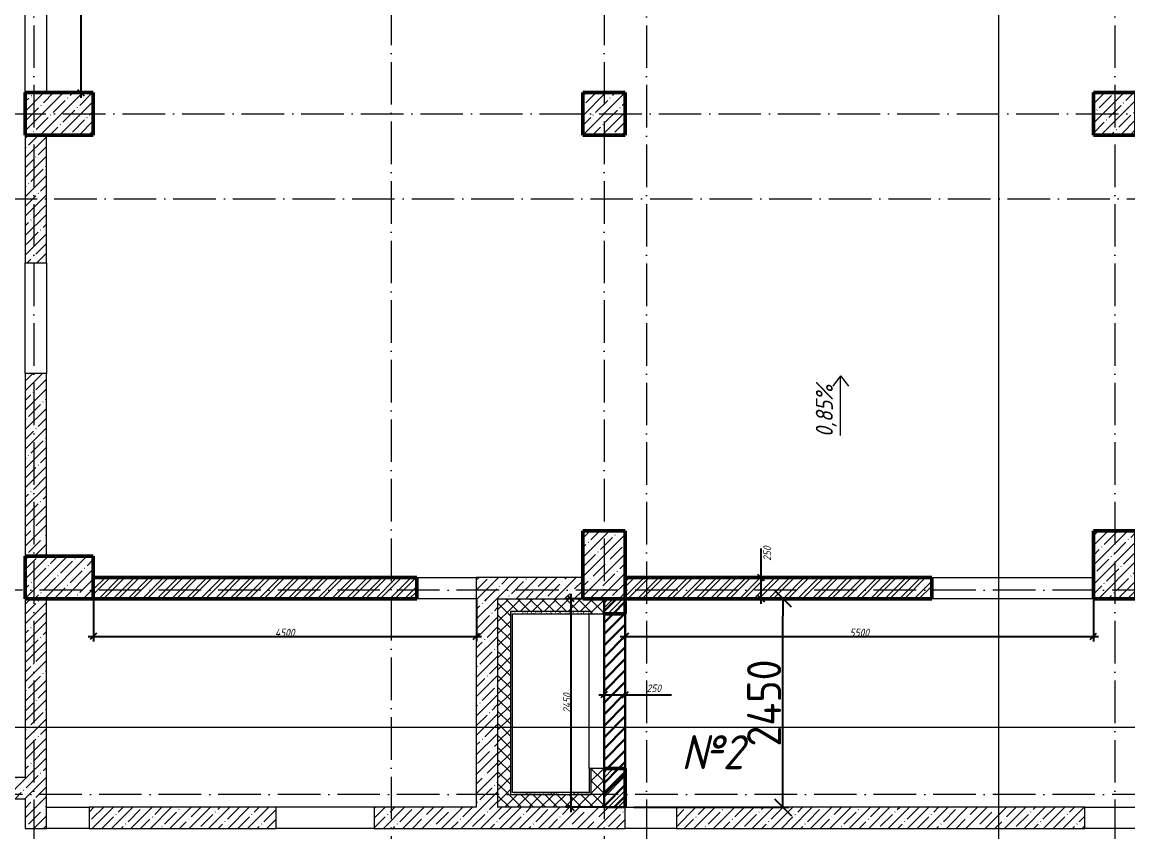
# Model space of a CAD drawing. Header units: millimetres. Extents: x -356862 to 418287, y 0 to 839748.
# Drawn here: x -300588 to -287596, y 526157 to 535676 of the extents above; entities that cross this region are included whole.
import ezdxf

# ---------------------------------------------------------------- set-up
doc = ezdxf.new("R2010")
doc.units = ezdxf.units.MM
doc.linetypes.add('50_200_ШТРИХ_1Т_ш5_п1_п1_', pattern=[700, 500, -100, 0, -100])
for name, color, linetype, lineweight in [('0) Кирпич подвал', 20, 'Continuous', 30), ('A-____-____-DIMS', 7, 'Continuous', 9), ('A-DOOR-____-OTLN', 7, 'Continuous', 9), ('A-WALL-____-MCUT-1', 7, 'Continuous', 9), ('A-WALL-____-MCUT-2', 7, 'Continuous', 50), ('A-WALL-____-MCUT-3', 7, 'Continuous', 9), ('A-WALL-____-OTLN', 7, 'Continuous', 9), ('A-WALL-____-PATT-1', 7, 'Continuous', 9), ('A-WALL-FNSH-MCUT-1', 7, 'Continuous', 9), ('G-____-____-DIMS', 7, 'Continuous', 9), ('G-____-____-TEXT', 7, 'Continuous', 9), ('S-COLS-____-MCUT', 7, 'Continuous', 50), ('S-COLS-____-OTLN', 7, 'Continuous', 9), ('S-GRID-____-OTLN-1', 7, '50_200_ШТРИХ_1Т_ш5_п1_п1_', 9)]:
    doc.layers.add(name, color=color, linetype=linetype, lineweight=lineweight)
for name, color, linetype, lineweight, true_color in [('A-DOOR-____-OTLN-1', 7, 'Continuous', 9, 0xffffff), ('A-WALL-____-OTLN-1', 7, 'Continuous', 9, 0x800000), ('A-WALL-____-PATT-2', 7, 'Continuous', 9, 0x787878), ('A-WALL-____-PATT-3', 9, 'Continuous', 9, 0x808080), ('G-____-____-SYMB-1', 9, 'Continuous', 9, 0x808080)]:
    doc.layers.add(name, color=color, linetype=linetype, lineweight=lineweight, true_color=true_color)
doc.styles.add('ISOCPEUR_I', font='isocpeui.ttf', dxfattribs={"width": 0.9, "height": 2.5})
doc.styles.add('ISOCPEUR_I_3', font='isocpeui.ttf', dxfattribs={"width": 0.85, "height": 2.2})
doc.styles.add('ISOCPEUR_I_7', font='isocpeui.ttf', dxfattribs={"width": 0.9, "height": 90})
doc.styles.add('СПДС', font='isocpeur.ttf', dxfattribs={"width": 0.9})
doc.dimstyles.new('ISO-1_8_0_9К_СРЕДНИЙ_Кладочные', dxfattribs={"dimscale": 304.8, "dimtxt": 89.638306, "dimasz": 0.246063, "dimexe": 0.19685, "dimexo": 0, "dimgap": 0, "dimtad": 1, "dimdec": 3, "dimrnd": 0.001, "dimdsep": 46, "dimtxsty": 'ISOCPEUR_I_7', "dimblk1": 'OBLIQUE', "dimblk2": 'OBLIQUE', "dimsah": 1, "dimcen": 0.09, "dimdle": 0.19685, "dimazin": 0, "dimtfac": 1, "dimtdec": 4, "dimtix": 1, "dimtmove": 2, "dimatfit": 3, "dimfxl": 1, "dimtvp": 1, "dimtolj": 1, "dimtzin": 0, "dimarcsym": 2})
doc.dimstyles.new('ISO-1_8_0_9К_СРЕДНИЙ_Кладочные_1', dxfattribs={"dimscale": 304.8, "dimtxt": 89.638306, "dimasz": 0.246063, "dimexe": 0.19685, "dimexo": 0, "dimgap": 0, "dimtad": 1, "dimdec": 3, "dimrnd": 0.001, "dimdsep": 46, "dimtxsty": 'ISOCPEUR_I_7', "dimblk1": 'OBLIQUE', "dimblk2": 'OBLIQUE', "dimsah": 1, "dimcen": 0.09, "dimdle": 0.19685, "dimazin": 0, "dimtfac": 1, "dimtdec": 4, "dimtix": 1, "dimtmove": 0, "dimatfit": 3, "dimfxl": 1, "dimtvp": 1, "dimtolj": 1, "dimtzin": 0, "dimarcsym": 2})
doc.dimstyles.new('Размера А3', dxfattribs={"dimtxt": 200, "dimasz": 100, "dimexe": 70, "dimexo": 100, "dimgap": 20, "dimtad": 1, "dimdec": 0, "dimrnd": 10, "dimzin": 0, "dimdsep": 46, "dimtxsty": 'СПДС', "dimblk": 'ARROWHEAD_6', "dimcen": 1, "dimclrd": 256, "dimclre": 256, "dimclrt": 256, "dimazin": 0, "dimtfac": 1, "dimtdec": 0, "dimtmove": 2, "dimatfit": 3, "dimfxl": 1, "dimtolj": 1, "dimtzin": 0, "dimarcsym": 0})
pattern_1 = [(45, (-350751.34, 459015.94), (-114.04925, 114.04925), []), (45, (-350637.3, 459015.94), (-114.04925, 114.04925), [201.612, -40.322, 3.353, -36.97])]
pattern_2 = [(0, (-350751.343, 459015.94), (81.28, 20.32), [3.353, -57.607, 3.353, -57.607, -325.12]), (0, (-350751.343, 459015.94), (81.28, 20.32), [-121.92, 3.353, -118.567, 3.353, -57.607, -142.24]), (0, (-350751.343, 459015.94), (81.28, 20.32), [-304.8, 3.353, -37.287, 3.353, -98.247]), (120, (-350720.863, 459026.1), (-58.237636, 60.230545), [3.353, -57.607, 3.353, -57.607, -325.12]), (120, (-350720.863, 459026.1), (-58.237636, 60.230545), [-121.92, 3.353, -118.567, 3.353, -57.607, -142.24]), (120, (-350720.863, 459026.1), (-58.237636, 60.230545), [-304.8, 3.353, -37.287, 3.353, -98.247]), (240, (-350710.703, 459066.74), (-23.042364, -80.550545), [3.353, -57.607, 3.353, -57.607, -325.12]), (240, (-350710.703, 459066.74), (-23.042364, -80.550545), [-121.92, 3.353, -118.567, 3.353, -57.607, -142.24]), (240, (-350710.703, 459066.74), (-23.042364, -80.550545), [-304.8, 3.353, -37.287, 3.353, -98.247])]
pattern_3 = [(45, (-350751.34, 459015.94), (-70.71068, 70.71068), []), (135, (-350751.34, 459015.94), (-70.71068, -70.71068), [])]
pattern_4 = [(45, (-350751.34, 459015.94), (-85.53659, 85.53659), []), (45, (-350694.32, 459015.94), (-85.53659, 85.53659), [])]

# ---------------------------------------------------------------- blocks, each defined once
blk = doc.blocks.new('BSC_Колонна _Прямоугольная - 500х800-V82-АР1_Кладочный план подвала в осях 1-64_Ю-ЯЯ')
at = {"layer": 'S-COLS-____-OTLN'}
h = blk.add_hatch(dxfattribs=at)
h.set_pattern_fill('FP_97', color=256, style=0, pattern_type=2)
h.set_pattern_definition([(315, (-75581.04, 50600), (114.04925, 114.04925), []), (315, (-75581.04, 50485.95), (114.04925, 114.04925), [201.613, -40.323, 3.353, -36.97])])
h.paths.add_polyline_path([(-250, 400), (-250, -400), (250, -400), (250, 400)], flags=0)
at = {"layer": 'S-COLS-____-MCUT'}
for p, q in [((250, 400), (-250, 400)), ((-250, 400), (-250, -400)), ((250, -400), (250, 400)), ((-250, -400), (250, -400))]:
    blk.add_line(p, q, dxfattribs=at)
blk = doc.blocks.new('BSC_Колонна _Прямоугольная - 500х800-V83-АР1_Кладочный план подвала в осях 1-64_Ю-ЯЯ')
at = {"layer": 'S-COLS-____-OTLN'}
h = blk.add_hatch(dxfattribs=at)
h.set_pattern_fill('FP_98', color=256, style=0, pattern_type=2)
h.set_pattern_definition([(315, (-70131.04, 50600), (114.04925, 114.04925), []), (315, (-70131.04, 50485.95), (114.04925, 114.04925), [201.613, -40.323, 3.353, -36.97])])
h.paths.add_polyline_path([(-250, 400), (-250, -400), (250, -400), (250, 400), (9, 400)], flags=0)
at = {"layer": 'S-COLS-____-MCUT'}
for p, q in [((250, 400), (-250, 400)), ((-250, 400), (-250, -400)), ((250, -400), (250, 400)), ((-250, -400), (250, -400))]:
    blk.add_line(p, q, dxfattribs=at)
blk = doc.blocks.new('BSC_Колонна _Прямоугольная - 500х800-V96-АР1_Кладочный план подвала в осях 1-64_Ю-ЯЯ')
at = {"layer": 'S-COLS-____-OTLN'}
h = blk.add_hatch(dxfattribs=at)
h.set_pattern_fill('FP_112', color=256, style=0, pattern_type=2)
h.set_pattern_definition([(225, (57000, 70281.04), (114.04925, -114.04925), []), (225, (56885.95, 70281.04), (114.04925, -114.04925), [201.613, -40.323, 3.353, -36.97])])
h.paths.add_polyline_path([(-250, 400), (-250, -400), (250, -400), (250, 400)], flags=0)
at = {"layer": 'S-COLS-____-MCUT'}
for p, q in [((250, 400), (-250, 400)), ((-250, 400), (-250, -400)), ((250, -400), (250, 400)), ((-250, -400), (250, -400))]:
    blk.add_line(p, q, dxfattribs=at)
blk = doc.blocks.new('BSC_Колонна _Прямоугольная - 500х800-V97-АР1_Кладочный план подвала в осях 1-64_Ю-ЯЯ')
at = {"layer": 'S-COLS-____-OTLN'}
h = blk.add_hatch(dxfattribs=at)
h.set_pattern_fill('FP_113', color=256, style=0, pattern_type=2)
h.set_pattern_definition([(225, (63000, 70281.04), (114.04925, -114.04925), []), (225, (62885.95, 70281.04), (114.04925, -114.04925), [201.613, -40.323, 3.353, -36.97])])
h.paths.add_polyline_path([(250, 400), (-250, 400), (-250, -400), (250, -400)], flags=0)
at = {"layer": 'S-COLS-____-MCUT'}
for p, q in [((250, 400), (-250, 400)), ((-250, 400), (-250, -400)), ((250, -400), (250, 400)), ((-250, -400), (250, -400))]:
    blk.add_line(p, q, dxfattribs=at)
blk = doc.blocks.new('BSC_Колонна _Прямоугольная - 500х500-V161-АР1_Кладочный план подвала в осях 1-64_Ю-ЯЯ')
at = {"layer": 'S-COLS-____-OTLN'}
h = blk.add_hatch(dxfattribs=at)
h.set_pattern_fill('FP_178', color=256, style=0, pattern_type=2)
h.set_pattern_definition([(45, (-63000, -75581.04), (-114.04925, 114.04925), []), (45, (-62885.95, -75581.04), (-114.04925, 114.04925), [201.613, -40.323, 3.353, -36.97])])
h.paths.add_polyline_path([(-250, -250), (250, -250), (250, 250), (-250, 250)], flags=0)
at = {"layer": 'S-COLS-____-MCUT'}
for p, q in [((250, 250), (-250, 250)), ((-250, 250), (-250, -250)), ((250, -250), (250, 250)), ((-250, -250), (250, -250))]:
    blk.add_line(p, q, dxfattribs=at)
blk = doc.blocks.new('BSC_Колонна _Прямоугольная - 500х500-V162-АР1_Кладочный план подвала в осях 1-64_Ю-ЯЯ')
at = {"layer": 'S-COLS-____-OTLN'}
h = blk.add_hatch(dxfattribs=at)
h.set_pattern_fill('FP_179', color=256, style=0, pattern_type=2)
h.set_pattern_definition([(45, (-57000, -75581.04), (-114.04925, 114.04925), []), (45, (-56885.95, -75581.04), (-114.04925, 114.04925), [201.613, -40.323, 3.353, -36.97])])
h.paths.add_polyline_path([(-250, -250), (250, -250), (250, 250), (-250, 250)], flags=0)
at = {"layer": 'S-COLS-____-MCUT'}
for p, q in [((250, 250), (-250, 250)), ((-250, 250), (-250, -250)), ((250, -250), (250, 250)), ((-250, -250), (250, -250))]:
    blk.add_line(p, q, dxfattribs=at)
blk = doc.blocks.new('Проем_Дверь_Прямоугольный - 1150х3130h_проемы без заполнения-26971284-АР1_Кладочный план подвала в осях 1-64_Ю-ЯЯ')
at = {"layer": 'A-DOOR-____-OTLN-1'}
for p, q in [((575, 125), (-575, 125)), ((575, -125), (-575, -125))]:
    blk.add_line(p, q, dxfattribs=at)
blk = doc.blocks.new('_Oblique')
at = {"color": 0, "linetype": 'ByBlock', "lineweight": -2}
blk.add_line((-0.5, -0.5), (0.5, 0.5), dxfattribs=at)
blk = doc.blocks.new('*D8323')
at = {"layer": 'A-____-____-DIMS', "color": 0, "lineweight": -2, "transparency": 16777216}
for p, q in [((-299751, 528897), (-299751, 528395)), ((-295251, 528897), (-295251, 528395)), ((-299811, 528455), (-295191, 528455))]:
    blk.add_line(p, q, dxfattribs=at)
at = {"layer": 'Defpoints', "color": 0, "transparency": 16777216}
for p in [(-299751, 528897), (-295251, 528897), (-295251, 528455)]:
    blk.add_point(p, dxfattribs=at)
at = {"layer": 'A-____-____-DIMS', "color": 0, "lineweight": -2, "transparency": 16777216, "xscale": 75, "yscale": 75, "zscale": 75, "rotation": 180}
blk.add_blockref('_Oblique', (-299751, 528455), dxfattribs=at)
at = {"layer": 'A-____-____-DIMS', "color": 0, "lineweight": -2, "transparency": 16777216, "xscale": 75, "yscale": 75, "zscale": 75}
blk.add_blockref('_Oblique', (-295251, 528455), dxfattribs=at)
at = {"layer": 'A-____-____-DIMS', "color": 0, "transparency": 16777216, "insert": (-297501, 528500), "char_height": 90, "width": 562.65, "attachment_point": 5, "style": 'ISOCPEUR_I_7'}
blk.add_mtext('\\A1;4500', dxfattribs=at)
blk = doc.blocks.new('*D8324')
at = {"layer": 'A-____-____-DIMS', "color": 0, "lineweight": -2, "transparency": 16777216}
for p, q in [((-293751, 528897), (-294201, 528897)), ((-294141, 528957), (-294141, 526387)), ((-293751, 526447), (-294201, 526447))]:
    blk.add_line(p, q, dxfattribs=at)
at = {"layer": 'Defpoints', "color": 0, "transparency": 16777216}
for p in [(-293751, 528897), (-294141, 526447), (-293751, 526447)]:
    blk.add_point(p, dxfattribs=at)
at = {"layer": 'A-____-____-DIMS', "color": 0, "lineweight": -2, "transparency": 16777216, "xscale": 75, "yscale": 75, "zscale": 75}
for p, rotation in [((-294141, 528897), 90), ((-294141, 526447), 270)]:
    blk.add_blockref('_Oblique', p, dxfattribs=dict(at, rotation=rotation))
at = {"layer": 'A-____-____-DIMS', "color": 0, "transparency": 16777216, "insert": (-294186, 527672), "char_height": 90, "width": 562.65, "attachment_point": 5, "rotation": 90, "style": 'ISOCPEUR_I_7'}
blk.add_mtext('\\A1;2450', dxfattribs=at)
blk = doc.blocks.new('*D8325')
at = {"layer": 'A-____-____-DIMS', "color": 0, "lineweight": -2, "transparency": 16777216}
for p, q in [((-293501, 528897), (-293501, 528395)), ((-288001, 528897), (-288001, 528395)), ((-293561, 528455), (-287941, 528455))]:
    blk.add_line(p, q, dxfattribs=at)
at = {"layer": 'Defpoints', "color": 0, "transparency": 16777216}
for p in [(-293501, 528897), (-288001, 528897), (-288001, 528455)]:
    blk.add_point(p, dxfattribs=at)
at = {"layer": 'A-____-____-DIMS', "color": 0, "lineweight": -2, "transparency": 16777216, "xscale": 75, "yscale": 75, "zscale": 75, "rotation": 180}
blk.add_blockref('_Oblique', (-293501, 528455), dxfattribs=at)
at = {"layer": 'A-____-____-DIMS', "color": 0, "lineweight": -2, "transparency": 16777216, "xscale": 75, "yscale": 75, "zscale": 75}
blk.add_blockref('_Oblique', (-288001, 528455), dxfattribs=at)
at = {"layer": 'A-____-____-DIMS', "color": 0, "transparency": 16777216, "insert": (-290751, 528500), "char_height": 90, "width": 546.1, "attachment_point": 5, "style": 'ISOCPEUR_I_7'}
blk.add_mtext('\\A1;5500', dxfattribs=at)
blk = doc.blocks.new('*D8333')
at = {"layer": 'A-____-____-DIMS', "color": 0, "lineweight": -2, "transparency": 16777216}
for p, q in [((-293811, 527770), (-293501, 527770)), ((-293751, 527761), (-293751, 527830)), ((-293501, 527761), (-293501, 527830)), ((-293501, 527770), (-292959, 527770))]:
    blk.add_line(p, q, dxfattribs=at)
at = {"layer": 'Defpoints', "color": 0, "transparency": 16777216}
for p in [(-293751, 527761), (-293501, 527770), (-293501, 527761)]:
    blk.add_point(p, dxfattribs=at)
at = {"layer": 'A-____-____-DIMS', "color": 0, "lineweight": -2, "transparency": 16777216, "xscale": 75, "yscale": 75, "zscale": 75, "rotation": 180}
blk.add_blockref('_Oblique', (-293751, 527770), dxfattribs=at)
at = {"layer": 'A-____-____-DIMS', "color": 0, "lineweight": -2, "transparency": 16777216, "xscale": 75, "yscale": 75, "zscale": 75}
blk.add_blockref('_Oblique', (-293501, 527770), dxfattribs=at)
at = {"layer": 'A-____-____-DIMS', "color": 0, "transparency": 16777216, "insert": (-293250, 527890), "char_height": 90, "width": 409.58, "attachment_point": 1, "line_spacing_factor": 1.149209, "style": 'ISOCPEUR_I_7'}
blk.add_mtext('\\A1;250', dxfattribs=at)
blk = doc.blocks.new('*D8334')
at = {"layer": 'A-____-____-DIMS', "color": 0, "lineweight": -2, "transparency": 16777216}
for p, q in [((-291905, 529147), (-291905, 529489)), ((-291809, 529147), (-291965, 529147)), ((-291905, 528837), (-291905, 529147)), ((-291809, 528897), (-291965, 528897))]:
    blk.add_line(p, q, dxfattribs=at)
at = {"layer": 'Defpoints', "color": 0, "transparency": 16777216}
for p in [(-291905, 529147), (-291809, 529147), (-291809, 528897)]:
    blk.add_point(p, dxfattribs=at)
at = {"layer": 'A-____-____-DIMS', "color": 0, "lineweight": -2, "transparency": 16777216, "xscale": 75, "yscale": 75, "zscale": 75}
for p, rotation in [((-291905, 529147), 90), ((-291905, 528897), 270)]:
    blk.add_blockref('_Oblique', p, dxfattribs=dict(at, rotation=rotation))
at = {"layer": 'A-____-____-DIMS', "color": 0, "transparency": 16777216, "insert": (-291879, 529344), "char_height": 90, "width": 409.58, "attachment_point": 1, "rotation": 90, "line_spacing_factor": 1.149209, "style": 'ISOCPEUR_I_7'}
blk.add_mtext('\\A1;250', dxfattribs=at)
blk = doc.blocks.new('*D8387')
at = {"layer": 'A-____-____-DIMS', "color": 0, "lineweight": -2, "transparency": 16777216}
for p, q in [((-299898, 540757), (-299898, 534787)), ((-300301, 540697), (-299838, 540697)), ((-299791, 534847), (-299958, 534847))]:
    blk.add_line(p, q, dxfattribs=at)
at = {"layer": 'Defpoints', "color": 0, "transparency": 16777216}
for p in [(-300301, 540697), (-299898, 534847), (-299791, 534847)]:
    blk.add_point(p, dxfattribs=at)
at = {"layer": 'A-____-____-DIMS', "color": 0, "lineweight": -2, "transparency": 16777216, "xscale": 75, "yscale": 75, "zscale": 75}
for p, rotation in [((-299898, 540697), 90), ((-299898, 534847), 270)]:
    blk.add_blockref('_Oblique', p, dxfattribs=dict(at, rotation=rotation))
at = {"layer": 'A-____-____-DIMS', "color": 0, "transparency": 16777216, "insert": (-299943, 537772), "char_height": 90, "width": 546.1, "attachment_point": 5, "rotation": 90, "style": 'ISOCPEUR_I_7'}
blk.add_mtext('\\A1;5850', dxfattribs=at)
blk = doc.blocks.new('ARROWHEAD_6')
at = {"color": 0, "linetype": 'Continuous'}
for p, q in [((0, 0), (-1, 0)), ((-0.5, -0.5), (0.5, 0.5))]:
    blk.add_line(p, q, dxfattribs=at)
blk = doc.blocks.new('*D8508')
at = {"lineweight": -2, "transparency": 16777216}
for p, q in [((-293401, 528897), (-291580, 528897)), ((-291650, 526647), (-291650, 528697)), ((-293401, 526447), (-291580, 526447))]:
    blk.add_line(p, q, dxfattribs=at)
at = {"layer": 'Defpoints', "color": 0, "transparency": 16777216}
for p in [(-293501, 528897), (-291650, 528897), (-293501, 526447)]:
    blk.add_point(p, dxfattribs=at)
at = {"lineweight": -2, "transparency": 16777216, "xscale": 200, "yscale": 200, "zscale": 200}
for p, rotation in [((-291650, 528897), 90), ((-291650, 526447), 270)]:
    blk.add_blockref('ARROWHEAD_6', p, dxfattribs=dict(at, rotation=rotation))
at = {"lineweight": 25, "transparency": 16777216, "insert": (-291870, 527672), "char_height": 400, "attachment_point": 5, "rotation": 90, "style": 'СПДС'}
blk.add_mtext('\\A1;2450', dxfattribs=at)

msp = doc.modelspace()

# ---------------------------------------------------------------- hatches: boundary and pattern name
at = {"layer": '0) Кирпич подвал', "lineweight": 30}
h = msp.add_hatch(dxfattribs=at)
h.set_pattern_fill('ANSI31', color=256, scale=30)
h.paths.add_polyline_path([(-293501.3432, 528896.983), (-293751.3432, 528896.983), (-293751.3432, 528721.983), (-293501.3432, 528721.983)])
h = msp.add_hatch(dxfattribs=at)
h.set_pattern_fill('ANSI31', color=256, scale=30)
h.paths.add_polyline_path([(-293501.3432, 528721.983), (-293751.3432, 528721.983), (-293751.3432, 526901.983), (-293501.3432, 526901.983)])
h = msp.add_hatch(dxfattribs=at)
h.set_pattern_fill('ANSI31', color=256, scale=30)
h.paths.add_polyline_path([(-293501.3432, 526901.983), (-293751.3432, 526901.983), (-293751.3432, 526446.983), (-293501.3432, 526446.983)])
at = {"layer": 'A-WALL-____-PATT-1'}
h = msp.add_hatch(dxfattribs=at)
h.set_pattern_fill('FP_1', color=256, style=0, pattern_type=2)
h.set_pattern_definition(pattern_1)
h.paths.add_polyline_path([(-300301.3432, 529396.983), (-300301.3432, 531546.3673), (-300551.3432, 531546.3673), (-300551.3432, 529396.983)], flags=0)
h.paths.add_polyline_path([(-300551.3432, 532846.3673), (-300301.3432, 532846.3673), (-300301.3432, 534346.983), (-300551.3432, 534346.983)], flags=0)
h = msp.add_hatch(dxfattribs=at)
h.set_pattern_fill('FP_1', color=256, style=0, pattern_type=2)
h.set_pattern_definition(pattern_1)
h.paths.add_polyline_path([(-295251.3432, 528896.983), (-294001.3432, 528896.983), (-294001.3432, 529146.983), (-295251.3432, 529146.983)], flags=0)
h = msp.add_hatch(dxfattribs=at)
h.set_pattern_fill('FP_1', color=256, style=0, pattern_type=2)
h.set_pattern_definition(pattern_1)
h.paths.add_polyline_path([(-300301.3432, 526196.983), (-300301.3432, 528896.983), (-300551.3432, 528896.983), (-300551.3432, 526196.983)], flags=0)
h = msp.add_hatch(dxfattribs=at)
h.set_pattern_fill('FP_1', color=256, style=0, pattern_type=2)
h.set_pattern_definition(pattern_1)
h.paths.add_polyline_path([(-295001.3432, 526446.983), (-295001.3432, 528896.983), (-295251.3432, 528896.983), (-295251.3432, 526446.983)], flags=0)
h = msp.add_hatch(dxfattribs=at)
h.set_pattern_fill('FP_202', color=256, style=0, pattern_type=2)
h.set_pattern_definition(pattern_3)
h.paths.add_polyline_path([(-294851.3432, 526596.983), (-294851.3432, 528896.983), (-295001.3432, 528896.983), (-295001.3432, 526596.983)], flags=0)
h = msp.add_hatch(dxfattribs=at)
h.set_pattern_fill('FP_202', color=256, style=0, pattern_type=2)
h.set_pattern_definition(pattern_3)
h.paths.add_polyline_path([(-294851.3432, 528746.983), (-293901.3432, 528746.983), (-293901.3432, 528896.983), (-294851.3432, 528896.983)], flags=0)
h = msp.add_hatch(dxfattribs=at)
h.set_pattern_fill('FP_202', color=256, style=0, pattern_type=2)
h.set_pattern_definition(pattern_3)
h.paths.add_polyline_path([(-293751.3432, 526446.983), (-293751.3432, 526901.983), (-293901.3432, 526901.983), (-293901.3432, 526446.983)], flags=0)
h.paths.add_polyline_path([(-293751.3432, 528721.983), (-293751.3432, 528896.983), (-293901.3432, 528896.983), (-293901.3432, 528721.983)], flags=0)
h = msp.add_hatch(dxfattribs=at)
h.set_pattern_fill('FP_1', color=256, style=0, pattern_type=2)
h.set_pattern_definition(pattern_1)
h.paths.add_polyline_path([(-305001.3432, 526546.983), (-300551.3432, 526546.983), (-300551.3432, 526796.983), (-305001.3432, 526796.983)], flags=0)
h = msp.add_hatch(dxfattribs=at)
h.set_pattern_fill('FP_202', color=256, style=0, pattern_type=2)
h.set_pattern_definition(pattern_3)
h.paths.add_polyline_path([(-293901.3432, 526446.983), (-293901.3432, 526596.983), (-295001.3432, 526596.983), (-295001.3432, 526446.983), (-293926.3432, 526446.983)], flags=0)
h = msp.add_hatch(dxfattribs=at)
h.set_pattern_fill('FP_1', color=256, style=0, pattern_type=2)
h.set_pattern_definition(pattern_1)
h.paths.add_polyline_path([(-288101.3432, 526196.983), (-288101.3432, 526446.983), (-292901.3432, 526446.983), (-292901.3432, 526196.983), (-290671.5574, 526196.983)], flags=0)
h.paths.add_polyline_path([(-297741.4248, 526196.983), (-297601.3432, 526196.983), (-297601.3432, 526446.983), (-299801.3432, 526446.983), (-299801.3432, 526196.983)], flags=0)
h.paths.add_polyline_path([(-296451.3432, 526196.983), (-293501.3432, 526196.983), (-293501.3432, 526446.983), (-296451.3432, 526446.983)], flags=0)
at = {"layer": 'A-WALL-____-PATT-2'}
h = msp.add_hatch(dxfattribs=at)
h.set_pattern_fill('FP_53', color=256, style=0, pattern_type=2)
h.set_pattern_definition(pattern_4)
h.paths.add_polyline_path([(-295951.3432, 528896.983), (-295951.3432, 529146.983), (-299751.3432, 529146.983), (-299751.3432, 528896.983), (-297741.4248, 528896.983)], flags=0)
h = msp.add_hatch(dxfattribs=at)
h.set_pattern_fill('FP_53', color=256, style=0, pattern_type=2)
h.set_pattern_definition(pattern_4)
h.paths.add_polyline_path([(-293501.3432, 528896.983), (-289901.3432, 528896.983), (-289901.3432, 529146.983), (-293501.3432, 529146.983)], flags=0)
h = msp.add_hatch(dxfattribs=at)
h.set_pattern_fill('FP_53', color=256, style=0, pattern_type=2)
h.set_pattern_definition(pattern_4)
h.paths.add_polyline_path([(-293501.3432, 526446.983), (-293501.3432, 526901.983), (-293751.3432, 526901.983), (-293751.3432, 526446.983)], flags=0)
h.paths.add_polyline_path([(-293501.3432, 528721.983), (-293501.3432, 528896.983), (-293751.3432, 528896.983), (-293751.3432, 528721.983)], flags=0)
at = {"layer": 'A-WALL-____-PATT-3'}
h = msp.add_hatch(dxfattribs=at)
h.set_pattern_fill('FP_201', color=256, style=0, pattern_type=2)
h.set_pattern_definition(pattern_2)
h.paths.add_polyline_path([(-294826.3432, 526621.983), (-294826.3432, 528746.983), (-294851.3432, 528746.983), (-294851.3432, 526621.983)], flags=0)
h = msp.add_hatch(dxfattribs=at)
h.set_pattern_fill('FP_201', color=256, style=0, pattern_type=2)
h.set_pattern_definition(pattern_2)
h.paths.add_polyline_path([(-294826.3432, 528721.983), (-293926.3432, 528721.983), (-293926.3432, 528746.983), (-294826.3432, 528746.983)], flags=0)
h = msp.add_hatch(dxfattribs=at)
h.set_pattern_fill('FP_201', color=256, style=0, pattern_type=2)
h.set_pattern_definition(pattern_2)
h.paths.add_polyline_path([(-293901.3432, 526596.983), (-293901.3432, 526901.983), (-293926.3432, 526901.983), (-293926.3432, 526596.983)], flags=0)
h.paths.add_polyline_path([(-293926.3432, 528721.983), (-293901.3432, 528721.983), (-293901.3432, 528746.983), (-293926.3432, 528746.983)], flags=0)
h = msp.add_hatch(dxfattribs=at)
h.set_pattern_fill('FP_201', color=256, style=0, pattern_type=2)
h.set_pattern_definition(pattern_2)
h.paths.add_polyline_path([(-294206.4911, 526596.983), (-293926.3432, 526596.983), (-293926.3432, 526621.983), (-294851.3432, 526621.983), (-294851.3432, 526596.983)], flags=0)

# ---------------------------------------------------------------- linework, layer by layer
at = {"layer": '0) Кирпич подвал', "lineweight": 30}
for points in [[(-293501.3432, 528721.983), (-293751.3432, 528721.983), (-293751.3432, 528896.983), (-293501.3432, 528896.983)], [(-293751.3432, 526446.983), (-293501.3432, 526446.983), (-293501.3432, 528896.983), (-293751.3432, 528896.983)], [(-293501.3432, 526901.983), (-293751.3432, 526901.983), (-293751.3432, 526446.983), (-293501.3432, 526446.983)]]:
    msp.add_lwpolyline(points, close=True, dxfattribs=at)
at = {"layer": 'A-WALL-____-MCUT-1'}
for p, q in [((-300551.3432, 534346.983), (-300551.3432, 532846.3673)), ((-300301.3432, 532846.3673), (-300301.3432, 534346.983)), ((-300551.3432, 532846.3673), (-300301.3432, 532846.3673)), ((-300301.3432, 531546.3673), (-300551.3432, 531546.3673)), ((-300551.3432, 531546.3673), (-300551.3432, 529396.983)), ((-300301.3432, 529396.983), (-300301.3432, 531546.3673)), ((-294001.3432, 529146.983), (-295251.3432, 529146.983)), ((-295251.3432, 529146.983), (-295251.3432, 526446.983)), ((-300551.3432, 528896.983), (-300551.3432, 526796.983)), ((-300301.3432, 526196.983), (-300301.3432, 528896.983)), ((-295001.3432, 528896.983), (-294001.3432, 528896.983)), ((-295001.3432, 528896.983), (-295001.3432, 526446.983)), ((-293751.3432, 528721.983), (-293751.3432, 528896.983)), ((-293751.3432, 526446.983), (-293751.3432, 526901.983)), ((-300551.3432, 526796.983), (-305001.3432, 526796.983)), ((-305001.3432, 526546.983), (-300551.3432, 526546.983)), ((-300551.3432, 526546.983), (-300551.3432, 526196.983)), ((-297601.3432, 526446.983), (-299801.3432, 526446.983)), ((-299801.3432, 526446.983), (-299801.3432, 526196.983)), ((-297601.3432, 526196.983), (-297601.3432, 526446.983)), ((-295251.3432, 526446.983), (-296451.3432, 526446.983)), ((-296451.3432, 526446.983), (-296451.3432, 526196.983)), ((-293501.3432, 526446.983), (-295001.3432, 526446.983)), ((-293501.3432, 526196.983), (-293501.3432, 526446.983)), ((-288101.3432, 526446.983), (-292901.3432, 526446.983)), ((-292901.3432, 526446.983), (-292901.3432, 526196.983)), ((-288101.3432, 526196.983), (-288101.3432, 526446.983)), ((-300551.3432, 526196.983), (-300301.3432, 526196.983)), ((-299801.3432, 526196.983), (-297601.3432, 526196.983)), ((-296451.3432, 526196.983), (-293501.3432, 526196.983)), ((-292901.3432, 526196.983), (-288101.3432, 526196.983))]:
    msp.add_line(p, q, dxfattribs=at)
at = {"layer": 'A-WALL-____-MCUT-2'}
for p, q in [((-295951.3432, 529146.983), (-299751.3432, 529146.983)), ((-295951.3432, 528896.983), (-295951.3432, 529146.983)), ((-289901.3432, 529146.983), (-293501.3432, 529146.983)), ((-289901.3432, 528896.983), (-289901.3432, 529146.983)), ((-299751.3432, 528896.983), (-295951.3432, 528896.983)), ((-293501.3432, 528721.983), (-293501.3432, 528896.983)), ((-293501.3432, 528896.983), (-289901.3432, 528896.983)), ((-293751.3432, 528721.983), (-293501.3432, 528721.983)), ((-293501.3432, 526901.983), (-293751.3432, 526901.983)), ((-293501.3432, 526446.983), (-293501.3432, 526901.983))]:
    msp.add_line(p, q, dxfattribs=at)
at = {"layer": 'A-WALL-____-MCUT-3'}
for p, q in [((-294851.3432, 528746.983), (-294851.3432, 526596.983)), ((-293901.3432, 528746.983), (-294851.3432, 528746.983)), ((-293901.3432, 528721.983), (-293901.3432, 528746.983)), ((-293901.3432, 528721.983), (-293751.3432, 528721.983)), ((-293751.3432, 526901.983), (-293901.3432, 526901.983)), ((-293901.3432, 526596.983), (-293901.3432, 526901.983)), ((-294851.3432, 526596.983), (-293901.3432, 526596.983))]:
    msp.add_line(p, q, dxfattribs=at)
at = {"layer": 'A-WALL-____-OTLN'}
for p, q in [((-300551.3432, 534846.983), (-300551.3432, 536146.983)), ((-300301.3432, 536146.983), (-300301.3432, 534846.983)), ((-300551.3432, 531546.3673), (-300551.3432, 532846.3673)), ((-300301.3432, 532846.3673), (-300301.3432, 531546.3673)), ((-293926.3432, 526901.983), (-293926.3432, 528721.983)), ((-300301.3432, 526446.983), (-299801.3432, 526446.983)), ((-293501.3432, 526446.983), (-292901.3432, 526446.983)), ((-288101.3432, 526446.983), (-287501.3432, 526446.983)), ((-299801.3432, 526196.983), (-300301.3432, 526196.983)), ((-292901.3432, 526196.983), (-293501.3432, 526196.983)), ((-287501.3432, 526196.983), (-288101.3432, 526196.983))]:
    msp.add_line(p, q, dxfattribs=at)
at = {"layer": 'A-WALL-____-OTLN-1'}
for p, q in [((-295951.3432, 529146.983), (-295251.3432, 529146.983)), ((-289901.3432, 529146.983), (-288001.3432, 529146.983)), ((-295251.3432, 528896.983), (-295951.3432, 528896.983)), ((-288001.3432, 528896.983), (-289901.3432, 528896.983)), ((-293501.3432, 528721.983), (-293501.3432, 526901.983))]:
    msp.add_line(p, q, dxfattribs=at)
at = {"layer": 'A-WALL-FNSH-MCUT-1'}
for p, q in [((-294826.3432, 526621.983), (-294826.3432, 528721.983)), ((-294826.3432, 528721.983), (-293901.3432, 528721.983)), ((-293926.3432, 526901.983), (-293926.3432, 526621.983)), ((-293901.3432, 526901.983), (-293926.3432, 526901.983)), ((-293926.3432, 526621.983), (-294826.3432, 526621.983))]:
    msp.add_line(p, q, dxfattribs=at)
at = {"layer": 'G-____-____-DIMS'}
for p, q in [((-290971.29, 531516.85), (-291063.3693, 531396.85)), ((-290971.29, 531516.85), (-290879.2108, 531396.85)), ((-290971.29, 530816.85), (-290971.29, 531516.85))]:
    msp.add_line(p, q, dxfattribs=at)
at = {"layer": 'G-____-____-SYMB-1'}
for p, q in [((-289117.0345, 545569.5491), (-289117.0345, 511433.1929)), ((-355686.9166, 527386.983), (-246379.932, 527386.983))]:
    msp.add_line(p, q, dxfattribs=at)
at = {"layer": 'S-GRID-____-OTLN-1'}
for p, q in [((-296251.3432, 549908.7924), (-296251.3432, 511907.5288)), ((-293751.3432, 549908.7924), (-293751.3432, 511907.5288)), ((-300451.3432, 549639.3578), (-300451.3432, 525691.4247)), ((-293251.3432, 549639.3578), (-293251.3432, 512071.8678)), ((-287751.3432, 549639.3578), (-287751.3432, 511907.5288)), ((-301509.3255, 534596.983), (-246676.9366, 534596.983)), ((-316313.8972, 533596.983), (-246676.9366, 533596.983)), ((-246676.9366, 528996.983), (-301509.3255, 528996.983)), ((-246676.9366, 526596.983), (-355420.1134, 526596.983))]:
    msp.add_line(p, q, dxfattribs=at)

# ---------------------------------------------------------------- block references
at = {"layer": 'A-DOOR-____-OTLN'}
msp.add_blockref('Проем_Дверь_Прямоугольный - 1150х3130h_проемы без заполнения-26971284-АР1_Кладочный план подвала в осях 1-64_Ю-ЯЯ', (-297026.3432, 526321.983), dxfattribs=at)
at = {"layer": 'S-COLS-____-OTLN'}
for name, p, rotation in [('BSC_Колонна _Прямоугольная - 500х800-V82-АР1_Кладочный план подвала в осях 1-64_Ю-ЯЯ', (-300151.3432, 534596.983), 89.9999999999999), ('BSC_Колонна _Прямоугольная - 500х800-V96-АР1_Кладочный план подвала в осях 1-64_Ю-ЯЯ', (-293751.3432, 529296.983), 180), ('BSC_Колонна _Прямоугольная - 500х800-V97-АР1_Кладочный план подвала в осях 1-64_Ю-ЯЯ', (-287751.3432, 529296.983), 180), ('BSC_Колонна _Прямоугольная - 500х800-V83-АР1_Кладочный план подвала в осях 1-64_Ю-ЯЯ', (-300151.3432, 529146.983), 89.9999999999999)]:
    msp.add_blockref(name, p, dxfattribs=dict(at, rotation=rotation))
for name, p in [('BSC_Колонна _Прямоугольная - 500х500-V162-АР1_Кладочный план подвала в осях 1-64_Ю-ЯЯ', (-293751.3432, 534596.983)), ('BSC_Колонна _Прямоугольная - 500х500-V161-АР1_Кладочный план подвала в осях 1-64_Ю-ЯЯ', (-287751.3432, 534596.983))]:
    msp.add_blockref(name, p, dxfattribs=at)

# ---------------------------------------------------------------- texts
at = {"layer": 'G-____-____-DIMS', "insert": (-291262.5812, 530799.3451), "char_height": 200, "width": 882.011763, "attachment_point": 1, "rotation": 90, "line_spacing_factor": 1.149209, "style": 'ISOCPEUR_I_3'}
msp.add_mtext('0,85%', dxfattribs=at)
at = {"layer": 'G-____-____-TEXT', "insert": (-292843.2976, 527294.0577), "char_height": 400, "width": 2763.416813, "attachment_point": 1, "style": 'ISOCPEUR_I'}
msp.add_mtext('№2', dxfattribs=at)

# ---------------------------------------------------------------- dimensions: what is measured, and where the dimension line sits
at = {"lineweight": 25}
dim = msp.add_linear_dim(base=(-291649.7019, 528896.983), p1=(-293501.3432, 526446.983), p2=(-293501.3432, 528896.983), angle=90, dimstyle='Размера А3', override={"dimtxt": 400, "dimasz": 200}, dxfattribs=at)
dim.commit()
dim.dimension.update_dxf_attribs({"geometry": '*D8508', "text_midpoint": (-291869.7019, 527671.983)})
at = {"layer": 'A-____-____-DIMS'}
for base, p1, p2, override, picture, middle in [((-299897.5576, 534846.983), (-300301.3432, 540696.983), (-299791.4916, 534846.983), {"dimtxt": 400, "dimpost": '<>', "dimfxl": 5872.175809}, '*D8387', (-299942.5576, 537771.983)), ((-294141.2242, 526446.983), (-293751.3432, 528896.983), (-293751.3432, 526446.983), {"dimtxt": 400, "dimpost": '<>', "dimfxl": 2450}, '*D8324', (-294186.2242, 527671.983))]:
    dim = msp.add_linear_dim(base=base, p1=p1, p2=p2, angle=90, dimstyle='ISO-1_8_0_9К_СРЕДНИЙ_Кладочные', override=override, dxfattribs=at)
    dim.commit()
    dim.dimension.update_dxf_attribs({"geometry": picture, "text_midpoint": middle})
dim = msp.add_linear_dim(base=(-291904.5633, 529146.983), p1=(-291809.4354, 528896.983), p2=(-291809.4354, 529146.983), angle=90, dimstyle='ISO-1_8_0_9К_СРЕДНИЙ_Кладочные_1', override={"dimtxt": 400, "dimpost": '<>', "dimfxl": 250}, dxfattribs=at)
dim.commit()
dim.dimension.update_dxf_attribs({"geometry": '*D8334', "text_midpoint": (-291818.5315, 529489.0614), "dimtype": 160, "text_rotation": 90})
for base, p1, p2, override, picture, middle in [((-295251.3432, 528455.0002), (-299751.3432, 528896.983), (-295251.3432, 528896.983), {"dimtxt": 400, "dimpost": '<>', "dimfxl": 4500}, '*D8323', (-297501.3432, 528500.0002)), ((-288001.3432, 528455.0002), (-293501.3432, 528896.983), (-288001.3432, 528896.983), {"dimtxt": 400, "dimpost": '<>', "dimfxl": 5500}, '*D8325', (-290751.3432, 528500.0002))]:
    dim = msp.add_linear_dim(base=base, p1=p1, p2=p2, dimstyle='ISO-1_8_0_9К_СРЕДНИЙ_Кладочные', override=override, dxfattribs=at)
    dim.commit()
    dim.dimension.update_dxf_attribs({"geometry": picture, "text_midpoint": middle})
dim = msp.add_linear_dim(base=(-293501.3432, 527770.1622), p1=(-293751.3432, 527761.0662), p2=(-293501.3432, 527761.0662), dimstyle='ISO-1_8_0_9К_СРЕДНИЙ_Кладочные_1', override={"dimtxt": 400, "dimpost": '<>', "dimfxl": 250}, dxfattribs=at)
dim.commit()
dim.dimension.update_dxf_attribs({"geometry": '*D8333', "text_midpoint": (-293044.9179, 527770.1622), "dimtype": 160})

doc.saveas('drawing.dxf')
